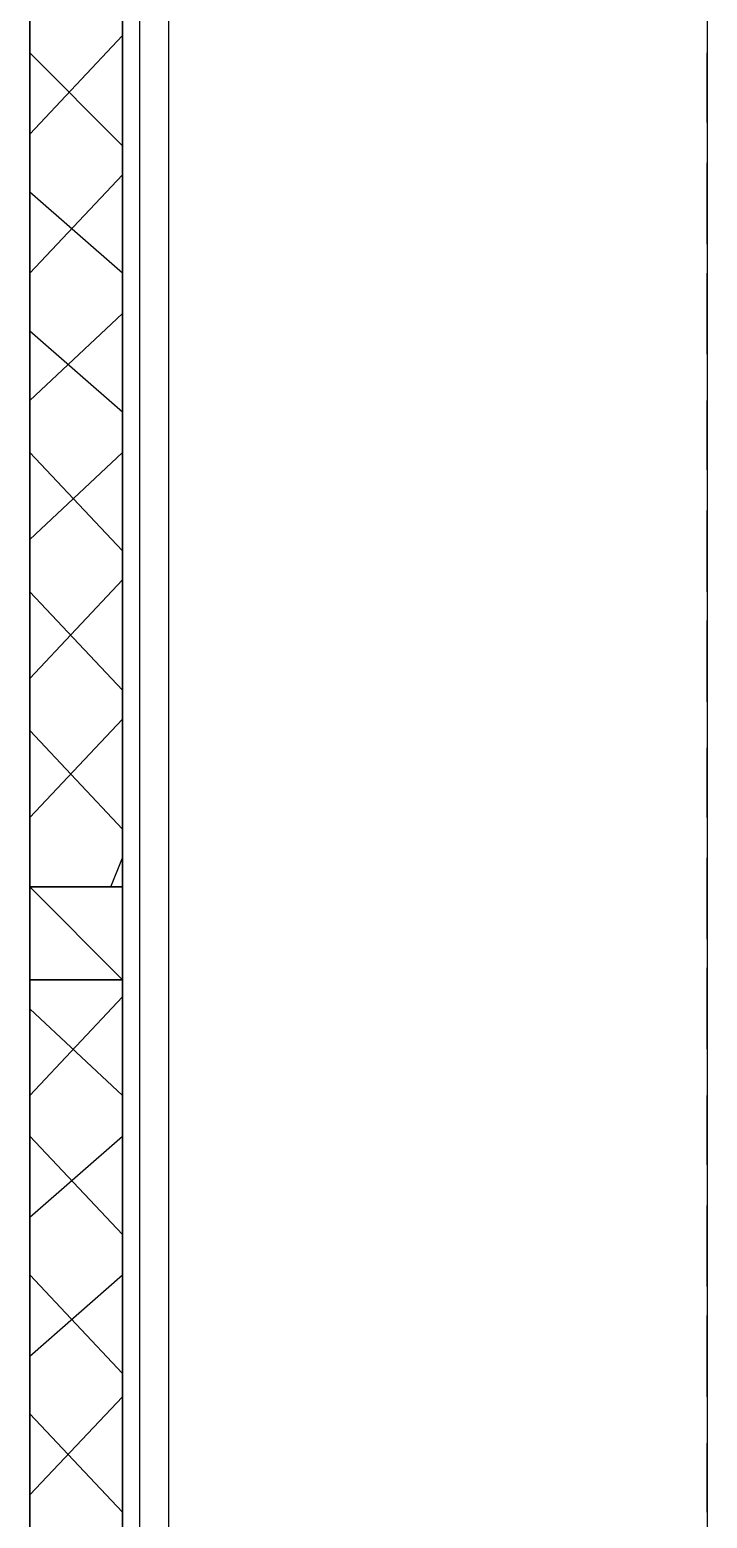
# Model space of a CAD drawing. Header units: millimetres. Extents: x 5 to 415, y 48 to 251.
# Drawn here: x 183.303 to 185.367, y 75.124 to 79.657 of the extents above; entities that cross this region are included whole.
import ezdxf

# ---------------------------------------------------------------- set-up
doc = ezdxf.new("R2010")
doc.units = ezdxf.units.MM
doc.layers.add('P', color=7, linetype='Continuous')

msp = doc.modelspace()

# ---------------------------------------------------------------- linework, layer by layer
at = {"layer": 'P'}
for points in [[(183.303, 72.178), (183.303, 86.66)], [(183.727, 72.231), (183.727, 86.625)], [(183.303, 81.844), (183.303, 77.047)], [(183.586, 77.047), (183.586, 81.844)], [(183.586, 81.844), (183.586, 72.178)], [(183.638, 72.178), (183.638, 81.844)], [(185.367, 81.28), (185.367, 72.655)], [(183.303, 79.975), (183.303, 72.178)], [(183.303, 79.34), (183.586, 79.64)], [(183.586, 79.304), (183.303, 79.587)], [(185.367, 79.375), (185.367, 79.587)], [(185.367, 79.587), (185.367, 79.375)], [(185.367, 79.005), (185.367, 79.252)], [(185.367, 79.252), (185.367, 79.005)], [(183.303, 78.916), (183.586, 79.216)], [(183.586, 78.916), (183.303, 79.163)], [(185.367, 78.669), (185.367, 78.916)], [(185.367, 78.916), (185.367, 78.669)], [(183.303, 78.528), (183.586, 78.793)], [(183.586, 78.493), (183.303, 78.74)], [(185.367, 78.317), (185.367, 78.528)], [(185.367, 78.528), (185.367, 78.317)], [(183.303, 78.105), (183.586, 78.37)], [(183.586, 78.07), (183.303, 78.37)], [(185.367, 77.946), (185.367, 78.193)], [(185.367, 78.193), (185.367, 77.946)], [(183.303, 77.682), (183.586, 77.982)], [(183.586, 77.646), (183.303, 77.946)], [(185.367, 77.611), (185.367, 77.858)], [(185.367, 77.858), (185.367, 77.611)], [(183.303, 77.258), (183.586, 77.558)], [(183.586, 77.223), (183.303, 77.523)], [(185.367, 77.258), (185.367, 77.47)], [(185.367, 77.47), (185.367, 77.258)], [(183.55, 77.047), (183.586, 77.135)], [(185.367, 76.888), (185.367, 77.135)], [(185.367, 77.135), (185.367, 76.888)], [(183.303, 77.047), (183.586, 77.047)], [(183.586, 77.047), (183.303, 77.047)], [(183.303, 77.047), (183.303, 76.764)], [(183.303, 77.047), (183.586, 76.764)], [(183.303, 77.047), (183.303, 76.764)], [(183.586, 77.047), (183.303, 77.047)], [(183.586, 76.764), (183.586, 77.047)], [(183.586, 76.764), (183.586, 77.047)], [(185.367, 76.553), (185.367, 76.8)], [(185.367, 76.8), (185.367, 76.553)], [(183.586, 76.764), (183.303, 76.764)], [(183.303, 76.764), (183.303, 72.178)], [(183.303, 76.764), (183.586, 76.764)], [(183.303, 76.764), (183.586, 76.764)], [(183.586, 72.178), (183.586, 76.764)], [(183.303, 76.412), (183.586, 76.712)], [(183.586, 76.412), (183.303, 76.676)], [(185.367, 76.2), (185.367, 76.412)], [(185.367, 76.412), (185.367, 76.2)], [(183.303, 76.041), (183.586, 76.288)], [(183.586, 75.988), (183.303, 76.288)], [(185.367, 75.83), (185.367, 76.077)], [(185.367, 76.077), (185.367, 75.83)], [(183.303, 75.618), (183.586, 75.865)], [(183.586, 75.565), (183.303, 75.865)], [(185.367, 75.494), (185.367, 75.741)], [(185.367, 75.741), (185.367, 75.494)], [(183.303, 75.195), (183.586, 75.494)], [(183.586, 75.142), (183.303, 75.442)], [(185.367, 75.142), (185.367, 75.353)], [(185.367, 75.353), (185.367, 75.142)]]:
    msp.add_lwpolyline(points, dxfattribs=at)

doc.saveas('drawing.dxf')
